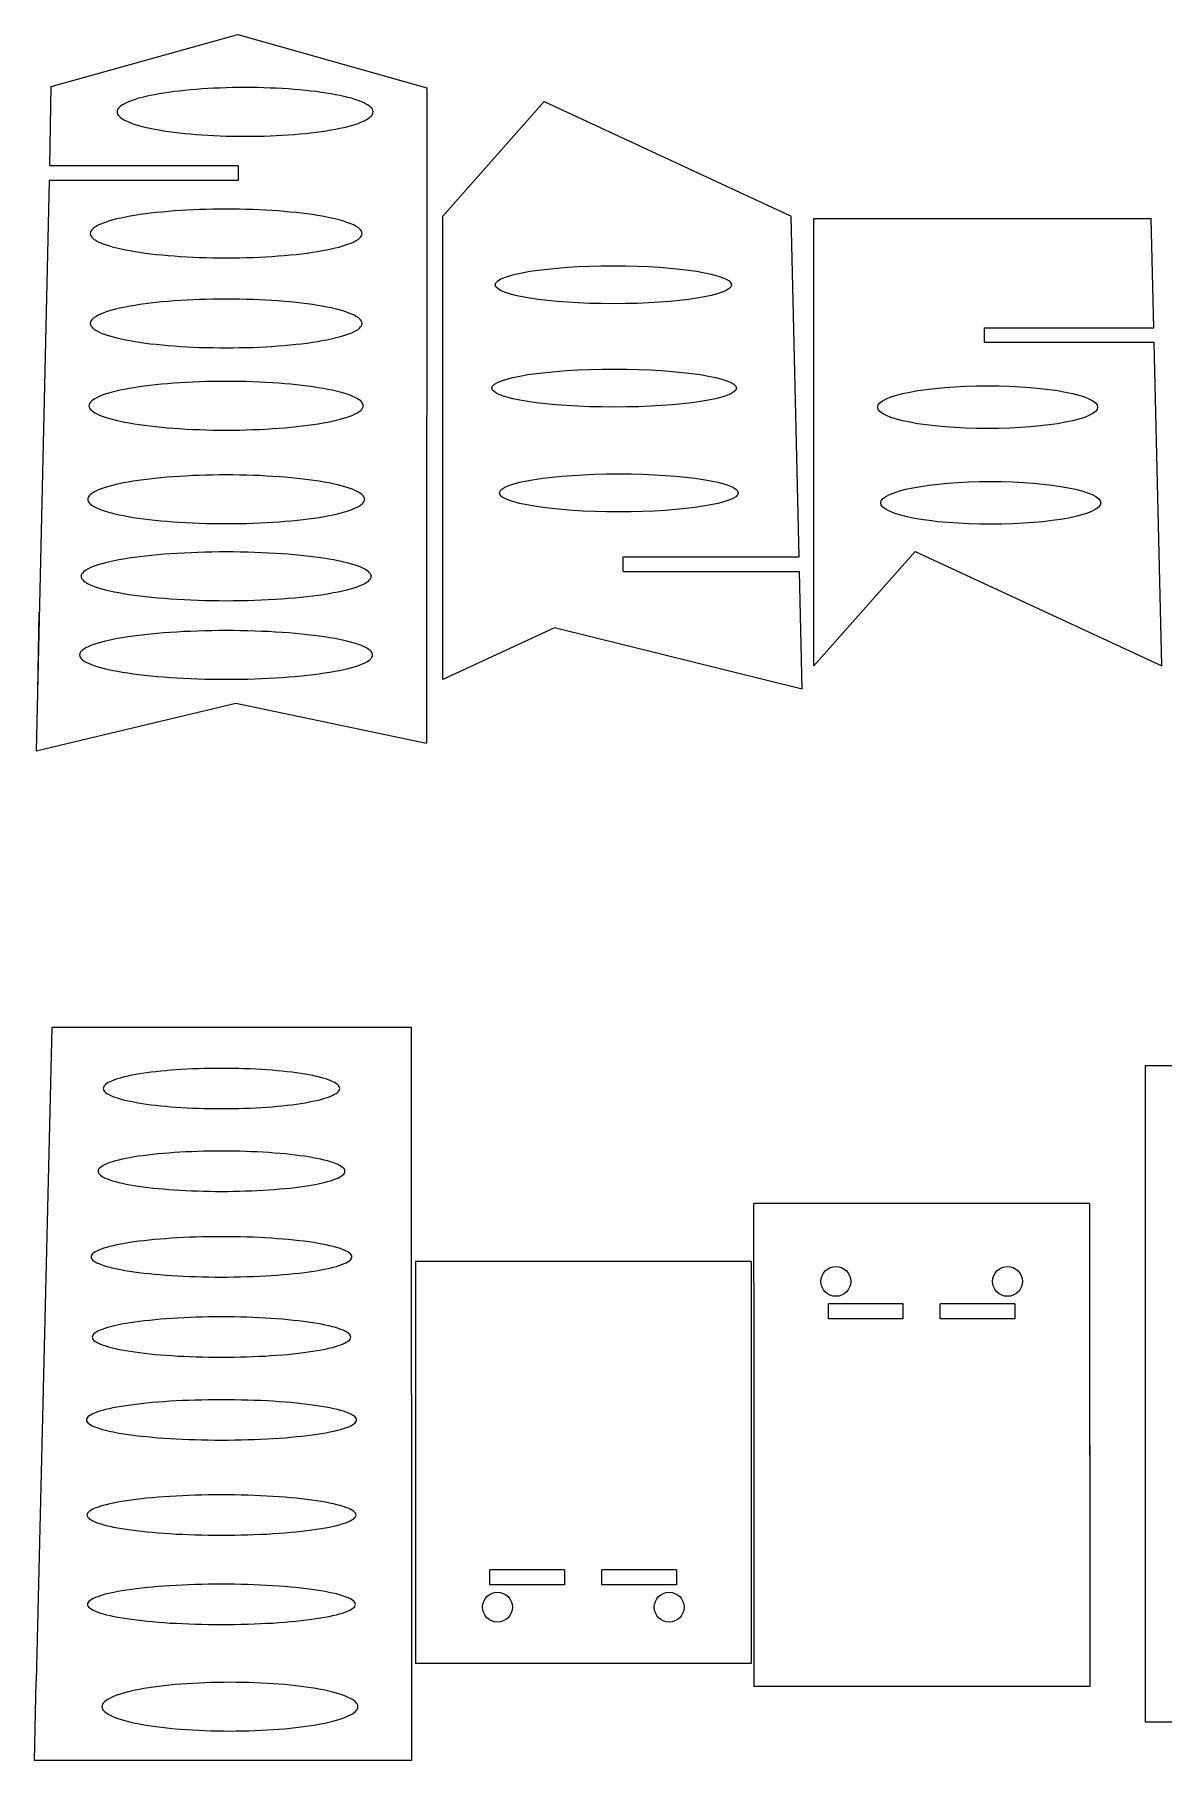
# Model space of a CAD drawing. Header units: inches. Extents: x 8 to 1401, y 8 to 252.
# Drawn here: x 277.9 to 429.1, y 14.4 to 245.8 of the extents above; entities that cross this region are included whole.
import ezdxf

# ---------------------------------------------------------------- set-up
doc = ezdxf.new("R2010")
doc.units = ezdxf.units.IN
doc.header["$MEASUREMENT"] = 0
doc.layers.add('LAYER01', color=7, linetype='Continuous')

msp = doc.modelspace()

# ---------------------------------------------------------------- linework, layer by layer
for p, q in [((280.14, 238.81), (305.13, 245.76)), ((305.13, 245.76), (330.48, 238.63)), ((279.94, 228.18), (280.14, 238.81)), ((330.48, 238.63), (330.42, 150.75)), ((332.61, 221.42), (346.19, 236.77)), ((346.19, 236.77), (379.25, 221.42)), ((305.18, 228.18), (279.94, 228.18)), ((305.18, 228.18), (305.18, 226.18)), ((279.88, 226.18), (278.11, 149.76)), ((305.18, 226.18), (279.88, 226.18)), ((332.61, 159.31), (332.61, 221.42)), ((380.34, 175.77), (379.25, 221.42)), ((382.3, 221.12), (427.5, 221.12)), ((382.3, 161.12), (382.3, 221.12)), ((427.85, 206.46), (427.5, 221.12)), ((405.13, 206.46), (427.85, 206.46)), ((405.13, 206.46), (405.13, 204.46)), ((427.9, 204.46), (405.13, 204.46)), ((428.93, 161.12), (427.9, 204.46)), ((382.3, 161.12), (395.88, 176.47)), ((395.88, 176.47), (428.93, 161.12)), ((356.74, 175.77), (380.34, 175.77)), ((356.76, 173.77), (356.74, 175.77)), ((356.76, 173.77), (380.38, 173.77)), ((380.76, 158.02), (380.38, 173.77)), ((278.49, 168.31), (278.29, 157.68)), ((347.57, 166.21), (332.61, 159.31)), ((380.76, 158.02), (347.57, 166.21)), ((278.11, 149.76), (304.88, 156.13)), ((304.88, 156.13), (330.42, 150.75)), ((280.2, 112.65), (278.11, 25.03)), ((328.4, 112.65), (280.2, 112.65)), ((328.44, 14.4), (328.4, 112.65)), ((426.71, 107.56), (426.71, 19.56)), ((419.25, 89.06), (374.25, 89.06)), ((374.25, 78.45), (374.25, 89.06)), ((419.25, 89.06), (419.26, 24.32)), ((328.92, 81.31), (328.92, 27.4)), ((373.92, 81.31), (328.92, 81.31)), ((373.92, 81.31), (373.92, 27.4)), ((374.25, 78.45), (374.25, 24.32)), ((419.25, 78.45), (419.25, 78.45)), ((394.25, 75.62), (384.25, 75.62)), ((384.25, 73.62), (384.25, 75.62)), ((394.25, 73.62), (394.25, 75.62)), ((409.25, 75.62), (399.25, 75.62)), ((399.25, 73.62), (399.25, 75.62)), ((409.25, 75.62), (409.25, 73.62)), ((394.25, 73.62), (384.25, 73.62)), ((409.25, 73.62), (399.25, 73.62)), ((419.25, 73.45), (419.25, 73.45)), ((374.25, 60.33), (374.25, 55.33)), ((419.26, 60.33), (419.25, 60.33)), ((419.25, 60.33), (419.25, 55.33)), ((419.25, 55.33), (419.26, 55.33)), ((348.92, 39.95), (338.92, 39.95)), ((338.92, 37.95), (338.92, 39.95)), ((348.92, 39.95), (348.92, 37.95)), ((363.92, 39.95), (353.92, 39.95)), ((353.92, 37.95), (353.92, 39.95)), ((363.92, 39.95), (363.92, 37.95)), ((348.92, 37.95), (338.92, 37.95)), ((363.92, 37.95), (353.92, 37.95)), ((373.92, 27.4), (328.92, 27.4)), ((277.91, 14.4), (278.11, 25.03)), ((419.26, 24.32), (374.25, 24.32)), ((459.86, 19.56), (426.71, 19.56)), ((328.44, 14.4), (277.91, 14.4))]:
    msp.add_line(p, q)
at = {"color": 0}
msp.add_line((426.71, 107.56), (456.75, 107.56), dxfattribs=at)
for points in [[(288.96, 235.39, 0), (288.98, 235.23, 0), (289.04, 235.07, 0), (289.14, 234.91, 0), (289.29, 234.76, 0), (289.47, 234.6, 0), (289.7, 234.45, 0), (289.96, 234.29, 0), (290.26, 234.14, 0), (290.61, 234, 0), (290.98, 233.85, 0), (291.4, 233.71, 0), (291.85, 233.58, 0), (292.33, 233.45, 0), (292.85, 233.32, 0), (293.4, 233.2, 0), (293.98, 233.09, 0), (294.59, 232.97, 0), (295.23, 232.87, 0), (295.89, 232.77, 0), (296.58, 232.68, 0), (297.29, 232.59, 0), (298.03, 232.51, 0), (298.78, 232.44, 0), (299.55, 232.38, 0), (300.33, 232.32, 0), (301.13, 232.27, 0), (301.94, 232.23, 0), (302.76, 232.19, 0), (303.59, 232.16, 0), (304.43, 232.14, 0), (305.27, 232.13, 0), (306.11, 232.13, 0), (306.95, 232.13, 0), (307.79, 232.14, 0), (308.63, 232.16, 0), (309.46, 232.19, 0), (310.28, 232.23, 0), (311.09, 232.27, 0), (311.89, 232.32, 0), (312.67, 232.38, 0), (313.44, 232.44, 0), (314.2, 232.51, 0), (314.93, 232.59, 0), (315.64, 232.68, 0), (316.33, 232.77, 0), (316.99, 232.87, 0), (317.63, 232.97, 0), (318.24, 233.09, 0), (318.82, 233.2, 0), (319.37, 233.32, 0), (319.89, 233.45, 0), (320.37, 233.58, 0), (320.82, 233.71, 0), (321.24, 233.85, 0), (321.61, 234, 0), (321.96, 234.14, 0), (322.26, 234.29, 0), (322.52, 234.45, 0), (322.75, 234.6, 0), (322.93, 234.76, 0), (323.08, 234.91, 0), (323.18, 235.07, 0), (323.24, 235.23, 0), (323.26, 235.39, 0), (323.24, 235.55, 0), (323.18, 235.71, 0), (323.08, 235.87, 0), (322.93, 236.03, 0), (322.75, 236.19, 0), (322.52, 236.34, 0), (322.26, 236.49, 0), (321.96, 236.64, 0), (321.61, 236.79, 0), (321.24, 236.93, 0), (320.82, 237.07, 0), (320.37, 237.21, 0), (319.89, 237.34, 0), (319.37, 237.46, 0), (318.82, 237.58, 0), (318.24, 237.7, 0), (317.63, 237.81, 0), (316.99, 237.92, 0), (316.33, 238.01, 0), (315.64, 238.11, 0), (314.93, 238.19, 0), (314.2, 238.27, 0), (313.44, 238.34, 0), (312.67, 238.41, 0), (311.89, 238.47, 0), (311.09, 238.52, 0), (310.28, 238.56, 0), (309.46, 238.59, 0), (308.63, 238.62, 0), (307.79, 238.64, 0), (306.95, 238.65, 0), (306.11, 238.66, 0), (305.27, 238.65, 0), (304.43, 238.64, 0), (303.59, 238.62, 0), (302.76, 238.59, 0), (301.94, 238.56, 0), (301.13, 238.52, 0), (300.33, 238.47, 0), (299.55, 238.41, 0), (298.78, 238.34, 0), (298.03, 238.27, 0), (297.29, 238.19, 0), (296.58, 238.11, 0), (295.89, 238.01, 0), (295.23, 237.92, 0), (294.59, 237.81, 0), (293.98, 237.7, 0), (293.4, 237.58, 0), (292.85, 237.46, 0), (292.33, 237.34, 0), (291.85, 237.21, 0), (291.4, 237.07, 0), (290.98, 236.93, 0), (290.61, 236.79, 0), (290.26, 236.64, 0), (289.96, 236.49, 0), (289.7, 236.34, 0), (289.47, 236.19, 0), (289.29, 236.03, 0), (289.14, 235.87, 0), (289.04, 235.71, 0), (288.98, 235.55, 0), (288.96, 235.39, 0)], [(285.37, 219.09, 0), (285.39, 218.93, 0), (285.46, 218.77, 0), (285.57, 218.62, 0), (285.72, 218.46, 0), (285.91, 218.3, 0), (286.15, 218.15, 0), (286.43, 217.99, 0), (286.76, 217.85, 0), (287.12, 217.7, 0), (287.52, 217.56, 0), (287.96, 217.42, 0), (288.44, 217.28, 0), (288.95, 217.15, 0), (289.5, 217.02, 0), (290.09, 216.9, 0), (290.7, 216.79, 0), (291.35, 216.68, 0), (292.03, 216.57, 0), (292.73, 216.47, 0), (293.46, 216.38, 0), (294.22, 216.29, 0), (294.99, 216.22, 0), (295.79, 216.14, 0), (296.61, 216.08, 0), (297.44, 216.02, 0), (298.29, 215.97, 0), (299.15, 215.93, 0), (300.02, 215.89, 0), (300.9, 215.87, 0), (301.79, 215.85, 0), (302.68, 215.83, 0), (303.58, 215.83, 0), (304.47, 215.83, 0), (305.36, 215.85, 0), (306.25, 215.87, 0), (307.13, 215.89, 0), (308, 215.93, 0), (308.86, 215.97, 0), (309.71, 216.02, 0), (310.54, 216.08, 0), (311.36, 216.14, 0), (312.16, 216.22, 0), (312.94, 216.29, 0), (313.69, 216.38, 0), (314.42, 216.47, 0), (315.13, 216.57, 0), (315.8, 216.68, 0), (316.45, 216.79, 0), (317.07, 216.9, 0), (317.65, 217.02, 0), (318.2, 217.15, 0), (318.71, 217.28, 0), (319.19, 217.42, 0), (319.63, 217.56, 0), (320.03, 217.7, 0), (320.4, 217.85, 0), (320.72, 217.99, 0), (321, 218.15, 0), (321.24, 218.3, 0), (321.43, 218.46, 0), (321.58, 218.62, 0), (321.69, 218.77, 0), (321.76, 218.93, 0), (321.78, 219.09, 0), (321.76, 219.25, 0), (321.69, 219.41, 0), (321.58, 219.57, 0), (321.43, 219.73, 0), (321.24, 219.89, 0), (321, 220.04, 0), (320.72, 220.19, 0), (320.4, 220.34, 0), (320.03, 220.49, 0), (319.63, 220.63, 0), (319.19, 220.77, 0), (318.71, 220.91, 0), (318.2, 221.04, 0), (317.65, 221.16, 0), (317.07, 221.29, 0), (316.45, 221.4, 0), (315.8, 221.51, 0), (315.13, 221.62, 0), (314.42, 221.72, 0), (313.69, 221.81, 0), (312.94, 221.89, 0), (312.16, 221.97, 0), (311.36, 222.04, 0), (310.54, 222.11, 0), (309.71, 222.17, 0), (308.86, 222.22, 0), (308, 222.26, 0), (307.13, 222.3, 0), (306.25, 222.32, 0), (305.36, 222.34, 0), (304.47, 222.35, 0), (303.58, 222.36, 0), (302.68, 222.35, 0), (301.79, 222.34, 0), (300.9, 222.32, 0), (300.02, 222.3, 0), (299.15, 222.26, 0), (298.29, 222.22, 0), (297.44, 222.17, 0), (296.61, 222.11, 0), (295.79, 222.04, 0), (294.99, 221.97, 0), (294.22, 221.89, 0), (293.46, 221.81, 0), (292.73, 221.72, 0), (292.03, 221.62, 0), (291.35, 221.51, 0), (290.7, 221.4, 0), (290.09, 221.29, 0), (289.5, 221.16, 0), (288.95, 221.04, 0), (288.44, 220.91, 0), (287.96, 220.77, 0), (287.52, 220.63, 0), (287.12, 220.49, 0), (286.76, 220.34, 0), (286.43, 220.19, 0), (286.15, 220.04, 0), (285.91, 219.89, 0), (285.72, 219.73, 0), (285.57, 219.57, 0), (285.46, 219.41, 0), (285.39, 219.25, 0), (285.37, 219.09, 0)], [(285.37, 207.04, 0), (285.39, 206.88, 0), (285.46, 206.72, 0), (285.57, 206.56, 0), (285.72, 206.4, 0), (285.91, 206.24, 0), (286.15, 206.09, 0), (286.43, 205.94, 0), (286.76, 205.79, 0), (287.12, 205.64, 0), (287.52, 205.5, 0), (287.96, 205.36, 0), (288.44, 205.22, 0), (288.95, 205.09, 0), (289.5, 204.97, 0), (290.09, 204.84, 0), (290.7, 204.73, 0), (291.35, 204.62, 0), (292.03, 204.51, 0), (292.73, 204.41, 0), (293.46, 204.32, 0), (294.22, 204.24, 0), (294.99, 204.16, 0), (295.79, 204.09, 0), (296.61, 204.02, 0), (297.44, 203.96, 0), (298.29, 203.91, 0), (299.15, 203.87, 0), (300.02, 203.83, 0), (300.9, 203.81, 0), (301.79, 203.79, 0), (302.68, 203.78, 0), (303.58, 203.77, 0), (304.47, 203.78, 0), (305.36, 203.79, 0), (306.25, 203.81, 0), (307.13, 203.83, 0), (308, 203.87, 0), (308.86, 203.91, 0), (309.71, 203.96, 0), (310.54, 204.02, 0), (311.36, 204.09, 0), (312.16, 204.16, 0), (312.94, 204.24, 0), (313.69, 204.32, 0), (314.42, 204.41, 0), (315.13, 204.51, 0), (315.8, 204.62, 0), (316.45, 204.73, 0), (317.07, 204.84, 0), (317.65, 204.97, 0), (318.2, 205.09, 0), (318.71, 205.22, 0), (319.19, 205.36, 0), (319.63, 205.5, 0), (320.03, 205.64, 0), (320.4, 205.79, 0), (320.72, 205.94, 0), (321, 206.09, 0), (321.24, 206.24, 0), (321.43, 206.4, 0), (321.58, 206.56, 0), (321.69, 206.72, 0), (321.76, 206.88, 0), (321.78, 207.04, 0), (321.76, 207.2, 0), (321.69, 207.36, 0), (321.58, 207.51, 0), (321.43, 207.67, 0), (321.24, 207.83, 0), (321, 207.98, 0), (320.72, 208.14, 0), (320.4, 208.28, 0), (320.03, 208.43, 0), (319.63, 208.57, 0), (319.19, 208.71, 0), (318.71, 208.85, 0), (318.2, 208.98, 0), (317.65, 209.11, 0), (317.07, 209.23, 0), (316.45, 209.34, 0), (315.8, 209.45, 0), (315.13, 209.56, 0), (314.42, 209.66, 0), (313.69, 209.75, 0), (312.94, 209.84, 0), (312.16, 209.91, 0), (311.36, 209.99, 0), (310.54, 210.05, 0), (309.71, 210.11, 0), (308.86, 210.16, 0), (308, 210.2, 0), (307.13, 210.24, 0), (306.25, 210.26, 0), (305.36, 210.28, 0), (304.47, 210.3, 0), (303.58, 210.3, 0), (302.68, 210.3, 0), (301.79, 210.28, 0), (300.9, 210.26, 0), (300.02, 210.24, 0), (299.15, 210.2, 0), (298.29, 210.16, 0), (297.44, 210.11, 0), (296.61, 210.05, 0), (295.79, 209.99, 0), (294.99, 209.91, 0), (294.22, 209.84, 0), (293.46, 209.75, 0), (292.73, 209.66, 0), (292.03, 209.56, 0), (291.35, 209.45, 0), (290.7, 209.34, 0), (290.09, 209.23, 0), (289.5, 209.11, 0), (288.95, 208.98, 0), (288.44, 208.85, 0), (287.96, 208.71, 0), (287.52, 208.57, 0), (287.12, 208.43, 0), (286.76, 208.28, 0), (286.43, 208.14, 0), (286.15, 207.98, 0), (285.91, 207.83, 0), (285.72, 207.67, 0), (285.57, 207.51, 0), (285.46, 207.36, 0), (285.39, 207.2, 0), (285.37, 207.04, 0)], [(285.2, 196, 0), (285.22, 195.84, 0), (285.29, 195.68, 0), (285.4, 195.52, 0), (285.56, 195.36, 0), (285.75, 195.21, 0), (285.99, 195.05, 0), (286.28, 194.9, 0), (286.6, 194.75, 0), (286.97, 194.6, 0), (287.37, 194.46, 0), (287.82, 194.32, 0), (288.3, 194.19, 0), (288.82, 194.06, 0), (289.37, 193.93, 0), (289.96, 193.81, 0), (290.58, 193.69, 0), (291.24, 193.58, 0), (291.92, 193.48, 0), (292.63, 193.38, 0), (293.37, 193.29, 0), (294.13, 193.2, 0), (294.91, 193.12, 0), (295.72, 193.05, 0), (296.54, 192.98, 0), (297.39, 192.93, 0), (298.24, 192.88, 0), (299.11, 192.83, 0), (299.99, 192.8, 0), (300.88, 192.77, 0), (301.77, 192.75, 0), (302.67, 192.74, 0), (303.58, 192.74, 0), (304.48, 192.74, 0), (305.38, 192.75, 0), (306.27, 192.77, 0), (307.16, 192.8, 0), (308.04, 192.83, 0), (308.91, 192.88, 0), (309.77, 192.93, 0), (310.61, 192.98, 0), (311.43, 193.05, 0), (312.24, 193.12, 0), (313.02, 193.2, 0), (313.78, 193.29, 0), (314.52, 193.38, 0), (315.23, 193.48, 0), (315.91, 193.58, 0), (316.57, 193.69, 0), (317.19, 193.81, 0), (317.78, 193.93, 0), (318.33, 194.06, 0), (318.85, 194.19, 0), (319.33, 194.32, 0), (319.78, 194.46, 0), (320.18, 194.6, 0), (320.55, 194.75, 0), (320.87, 194.9, 0), (321.16, 195.05, 0), (321.4, 195.21, 0), (321.6, 195.36, 0), (321.75, 195.52, 0), (321.86, 195.68, 0), (321.93, 195.84, 0), (321.95, 196, 0), (321.93, 196.16, 0), (321.86, 196.32, 0), (321.75, 196.48, 0), (321.6, 196.64, 0), (321.4, 196.79, 0), (321.16, 196.95, 0), (320.87, 197.1, 0), (320.55, 197.25, 0), (320.18, 197.4, 0), (319.78, 197.54, 0), (319.33, 197.68, 0), (318.85, 197.81, 0), (318.33, 197.94, 0), (317.78, 198.07, 0), (317.19, 198.19, 0), (316.57, 198.31, 0), (315.91, 198.42, 0), (315.23, 198.52, 0), (314.52, 198.62, 0), (313.78, 198.71, 0), (313.02, 198.8, 0), (312.24, 198.88, 0), (311.43, 198.95, 0), (310.61, 199.02, 0), (309.77, 199.07, 0), (308.91, 199.12, 0), (308.04, 199.17, 0), (307.16, 199.2, 0), (306.27, 199.23, 0), (305.38, 199.25, 0), (304.48, 199.26, 0), (303.58, 199.26, 0), (302.67, 199.26, 0), (301.77, 199.25, 0), (300.88, 199.23, 0), (299.99, 199.2, 0), (299.11, 199.17, 0), (298.24, 199.12, 0), (297.39, 199.07, 0), (296.54, 199.02, 0), (295.72, 198.95, 0), (294.91, 198.88, 0), (294.13, 198.8, 0), (293.37, 198.71, 0), (292.63, 198.62, 0), (291.92, 198.52, 0), (291.24, 198.42, 0), (290.58, 198.31, 0), (289.96, 198.19, 0), (289.37, 198.07, 0), (288.82, 197.94, 0), (288.3, 197.81, 0), (287.82, 197.68, 0), (287.37, 197.54, 0), (286.97, 197.4, 0), (286.6, 197.25, 0), (286.28, 197.1, 0), (285.99, 196.95, 0), (285.75, 196.79, 0), (285.56, 196.64, 0), (285.4, 196.48, 0), (285.29, 196.32, 0), (285.22, 196.16, 0), (285.2, 196, 0)], [(285.04, 183.46, 0), (285.06, 183.3, 0), (285.12, 183.14, 0), (285.24, 182.98, 0), (285.39, 182.82, 0), (285.59, 182.67, 0), (285.83, 182.51, 0), (286.12, 182.36, 0), (286.45, 182.21, 0), (286.82, 182.07, 0), (287.22, 181.92, 0), (287.67, 181.78, 0), (288.16, 181.65, 0), (288.68, 181.52, 0), (289.24, 181.39, 0), (289.84, 181.27, 0), (290.47, 181.15, 0), (291.12, 181.04, 0), (291.81, 180.94, 0), (292.53, 180.84, 0), (293.28, 180.75, 0), (294.04, 180.66, 0), (294.84, 180.58, 0), (295.65, 180.51, 0), (296.48, 180.45, 0), (297.33, 180.39, 0), (298.19, 180.34, 0), (299.07, 180.3, 0), (299.96, 180.26, 0), (300.86, 180.23, 0), (301.76, 180.21, 0), (302.67, 180.2, 0), (303.58, 180.2, 0), (304.49, 180.2, 0), (305.39, 180.21, 0), (306.3, 180.23, 0), (307.19, 180.26, 0), (308.08, 180.3, 0), (308.96, 180.34, 0), (309.82, 180.39, 0), (310.67, 180.45, 0), (311.5, 180.51, 0), (312.32, 180.58, 0), (313.11, 180.66, 0), (313.88, 180.75, 0), (314.62, 180.84, 0), (315.34, 180.94, 0), (316.03, 181.04, 0), (316.69, 181.15, 0), (317.31, 181.27, 0), (317.91, 181.39, 0), (318.47, 181.52, 0), (318.99, 181.65, 0), (319.48, 181.78, 0), (319.93, 181.92, 0), (320.34, 182.07, 0), (320.7, 182.21, 0), (321.03, 182.36, 0), (321.32, 182.51, 0), (321.56, 182.67, 0), (321.76, 182.82, 0), (321.91, 182.98, 0), (322.03, 183.14, 0), (322.09, 183.3, 0), (322.12, 183.46, 0), (322.09, 183.62, 0), (322.03, 183.78, 0), (321.91, 183.94, 0), (321.76, 184.1, 0), (321.56, 184.25, 0), (321.32, 184.41, 0), (321.03, 184.56, 0), (320.7, 184.71, 0), (320.34, 184.86, 0), (319.93, 185, 0), (319.48, 185.14, 0), (318.99, 185.27, 0), (318.47, 185.41, 0), (317.91, 185.53, 0), (317.31, 185.65, 0), (316.69, 185.77, 0), (316.03, 185.88, 0), (315.34, 185.98, 0), (314.62, 186.08, 0), (313.88, 186.18, 0), (313.11, 186.26, 0), (312.32, 186.34, 0), (311.5, 186.41, 0), (310.67, 186.48, 0), (309.82, 186.53, 0), (308.96, 186.58, 0), (308.08, 186.63, 0), (307.19, 186.66, 0), (306.3, 186.69, 0), (305.39, 186.71, 0), (304.49, 186.72, 0), (303.58, 186.73, 0), (302.67, 186.72, 0), (301.76, 186.71, 0), (300.86, 186.69, 0), (299.96, 186.66, 0), (299.07, 186.63, 0), (298.19, 186.58, 0), (297.33, 186.53, 0), (296.48, 186.48, 0), (295.65, 186.41, 0), (294.84, 186.34, 0), (294.04, 186.26, 0), (293.28, 186.18, 0), (292.53, 186.08, 0), (291.81, 185.98, 0), (291.12, 185.88, 0), (290.47, 185.77, 0), (289.84, 185.65, 0), (289.24, 185.53, 0), (288.68, 185.41, 0), (288.16, 185.27, 0), (287.67, 185.14, 0), (287.22, 185, 0), (286.82, 184.86, 0), (286.45, 184.71, 0), (286.12, 184.56, 0), (285.83, 184.41, 0), (285.59, 184.25, 0), (285.39, 184.1, 0), (285.24, 183.94, 0), (285.12, 183.78, 0), (285.06, 183.62, 0), (285.04, 183.46, 0)], [(284.14, 173.14, 0), (284.17, 172.98, 0), (284.24, 172.82, 0), (284.36, 172.66, 0), (284.52, 172.5, 0), (284.73, 172.34, 0), (284.98, 172.19, 0), (285.28, 172.04, 0), (285.62, 171.89, 0), (286.01, 171.74, 0), (286.44, 171.6, 0), (286.91, 171.46, 0), (287.42, 171.32, 0), (287.97, 171.19, 0), (288.56, 171.07, 0), (289.18, 170.95, 0), (289.84, 170.83, 0), (290.53, 170.72, 0), (291.25, 170.61, 0), (292, 170.52, 0), (292.78, 170.42, 0), (293.59, 170.34, 0), (294.42, 170.26, 0), (295.27, 170.19, 0), (296.14, 170.12, 0), (297.03, 170.06, 0), (297.94, 170.01, 0), (298.85, 169.97, 0), (299.78, 169.94, 0), (300.72, 169.91, 0), (301.67, 169.89, 0), (302.62, 169.88, 0), (303.58, 169.87, 0), (304.53, 169.88, 0), (305.48, 169.89, 0), (306.43, 169.91, 0), (307.37, 169.94, 0), (308.3, 169.97, 0), (309.22, 170.01, 0), (310.12, 170.06, 0), (311.01, 170.12, 0), (311.88, 170.19, 0), (312.73, 170.26, 0), (313.56, 170.34, 0), (314.37, 170.42, 0), (315.15, 170.52, 0), (315.9, 170.61, 0), (316.62, 170.72, 0), (317.31, 170.83, 0), (317.97, 170.95, 0), (318.6, 171.07, 0), (319.18, 171.19, 0), (319.73, 171.32, 0), (320.24, 171.46, 0), (320.71, 171.6, 0), (321.14, 171.74, 0), (321.53, 171.89, 0), (321.87, 172.04, 0), (322.17, 172.19, 0), (322.42, 172.34, 0), (322.63, 172.5, 0), (322.8, 172.66, 0), (322.91, 172.82, 0), (322.98, 172.98, 0), (323.01, 173.14, 0), (322.98, 173.3, 0), (322.91, 173.46, 0), (322.8, 173.62, 0), (322.63, 173.77, 0), (322.42, 173.93, 0), (322.17, 174.08, 0), (321.87, 174.24, 0), (321.53, 174.39, 0), (321.14, 174.53, 0), (320.71, 174.68, 0), (320.24, 174.81, 0), (319.73, 174.95, 0), (319.18, 175.08, 0), (318.6, 175.21, 0), (317.97, 175.33, 0), (317.31, 175.44, 0), (316.62, 175.56, 0), (315.9, 175.66, 0), (315.15, 175.76, 0), (314.37, 175.85, 0), (313.56, 175.94, 0), (312.73, 176.02, 0), (311.88, 176.09, 0), (311.01, 176.15, 0), (310.12, 176.21, 0), (309.22, 176.26, 0), (308.3, 176.3, 0), (307.37, 176.34, 0), (306.43, 176.37, 0), (305.48, 176.39, 0), (304.53, 176.4, 0), (303.58, 176.4, 0), (302.62, 176.4, 0), (301.67, 176.39, 0), (300.72, 176.37, 0), (299.78, 176.34, 0), (298.85, 176.3, 0), (297.94, 176.26, 0), (297.03, 176.21, 0), (296.14, 176.15, 0), (295.27, 176.09, 0), (294.42, 176.02, 0), (293.59, 175.94, 0), (292.78, 175.85, 0), (292, 175.76, 0), (291.25, 175.66, 0), (290.53, 175.56, 0), (289.84, 175.44, 0), (289.18, 175.33, 0), (288.56, 175.21, 0), (287.97, 175.08, 0), (287.42, 174.95, 0), (286.91, 174.81, 0), (286.44, 174.68, 0), (286.01, 174.53, 0), (285.62, 174.39, 0), (285.28, 174.24, 0), (284.98, 174.08, 0), (284.73, 173.93, 0), (284.52, 173.77, 0), (284.36, 173.62, 0), (284.24, 173.46, 0), (284.17, 173.3, 0), (284.14, 173.14, 0)], [(283.95, 162.6, 0), (283.97, 162.44, 0), (284.04, 162.28, 0), (284.16, 162.12, 0), (284.32, 161.96, 0), (284.53, 161.8, 0), (284.79, 161.65, 0), (285.09, 161.5, 0), (285.44, 161.35, 0), (285.83, 161.2, 0), (286.26, 161.06, 0), (286.74, 160.92, 0), (287.25, 160.78, 0), (287.81, 160.65, 0), (288.4, 160.53, 0), (289.03, 160.41, 0), (289.7, 160.29, 0), (290.39, 160.18, 0), (291.12, 160.07, 0), (291.88, 159.98, 0), (292.67, 159.88, 0), (293.48, 159.8, 0), (294.32, 159.72, 0), (295.18, 159.65, 0), (296.06, 159.58, 0), (296.96, 159.52, 0), (297.88, 159.47, 0), (298.81, 159.43, 0), (299.75, 159.4, 0), (300.7, 159.37, 0), (301.65, 159.35, 0), (302.61, 159.34, 0), (303.58, 159.33, 0), (304.54, 159.34, 0), (305.5, 159.35, 0), (306.46, 159.37, 0), (307.4, 159.4, 0), (308.34, 159.43, 0), (309.27, 159.47, 0), (310.19, 159.52, 0), (311.09, 159.58, 0), (311.97, 159.65, 0), (312.83, 159.72, 0), (313.67, 159.8, 0), (314.48, 159.88, 0), (315.27, 159.98, 0), (316.03, 160.07, 0), (316.76, 160.18, 0), (317.46, 160.29, 0), (318.12, 160.41, 0), (318.75, 160.53, 0), (319.34, 160.65, 0), (319.9, 160.78, 0), (320.41, 160.92, 0), (320.89, 161.06, 0), (321.32, 161.2, 0), (321.71, 161.35, 0), (322.06, 161.5, 0), (322.36, 161.65, 0), (322.62, 161.8, 0), (322.83, 161.96, 0), (322.99, 162.12, 0), (323.11, 162.28, 0), (323.18, 162.44, 0), (323.2, 162.6, 0), (323.18, 162.76, 0), (323.11, 162.92, 0), (322.99, 163.08, 0), (322.83, 163.23, 0), (322.62, 163.39, 0), (322.36, 163.54, 0), (322.06, 163.7, 0), (321.71, 163.85, 0), (321.32, 163.99, 0), (320.89, 164.14, 0), (320.41, 164.27, 0), (319.9, 164.41, 0), (319.34, 164.54, 0), (318.75, 164.67, 0), (318.12, 164.79, 0), (317.46, 164.9, 0), (316.76, 165.02, 0), (316.03, 165.12, 0), (315.27, 165.22, 0), (314.48, 165.31, 0), (313.67, 165.4, 0), (312.83, 165.48, 0), (311.97, 165.55, 0), (311.09, 165.61, 0), (310.19, 165.67, 0), (309.27, 165.72, 0), (308.34, 165.76, 0), (307.4, 165.8, 0), (306.46, 165.83, 0), (305.5, 165.84, 0), (304.54, 165.86, 0), (303.58, 165.86, 0), (302.61, 165.86, 0), (301.65, 165.84, 0), (300.7, 165.83, 0), (299.75, 165.8, 0), (298.81, 165.76, 0), (297.88, 165.72, 0), (296.96, 165.67, 0), (296.06, 165.61, 0), (295.18, 165.55, 0), (294.32, 165.48, 0), (293.48, 165.4, 0), (292.67, 165.31, 0), (291.88, 165.22, 0), (291.12, 165.12, 0), (290.39, 165.02, 0), (289.7, 164.9, 0), (289.03, 164.79, 0), (288.4, 164.67, 0), (287.81, 164.54, 0), (287.25, 164.41, 0), (286.74, 164.27, 0), (286.26, 164.14, 0), (285.83, 163.99, 0), (285.44, 163.85, 0), (285.09, 163.7, 0), (284.79, 163.54, 0), (284.53, 163.39, 0), (284.32, 163.23, 0), (284.16, 163.08, 0), (284.04, 162.92, 0), (283.97, 162.76, 0), (283.95, 162.6, 0)], [(318.79, 104.48, 0), (318.77, 104.62, 0), (318.72, 104.75, 0), (318.62, 104.88, 0), (318.49, 105.01, 0), (318.32, 105.14, 0), (318.11, 105.27, 0), (317.87, 105.39, 0), (317.59, 105.52, 0), (317.27, 105.64, 0), (316.92, 105.76, 0), (316.54, 105.87, 0), (316.12, 105.98, 0), (315.67, 106.09, 0), (315.2, 106.2, 0), (314.69, 106.3, 0), (314.15, 106.39, 0), (313.59, 106.48, 0), (313, 106.57, 0), (312.39, 106.65, 0), (311.75, 106.73, 0), (311.09, 106.8, 0), (310.42, 106.86, 0), (309.72, 106.92, 0), (309.01, 106.98, 0), (308.29, 107.02, 0), (307.55, 107.07, 0), (306.8, 107.1, 0), (306.04, 107.13, 0), (305.28, 107.15, 0), (304.5, 107.17, 0), (303.73, 107.18, 0), (302.95, 107.18, 0), (302.17, 107.18, 0), (301.4, 107.17, 0), (300.63, 107.15, 0), (299.86, 107.13, 0), (299.1, 107.1, 0), (298.35, 107.07, 0), (297.61, 107.02, 0), (296.89, 106.98, 0), (296.18, 106.92, 0), (295.48, 106.86, 0), (294.81, 106.8, 0), (294.15, 106.73, 0), (293.52, 106.65, 0), (292.9, 106.57, 0), (292.31, 106.48, 0), (291.75, 106.39, 0), (291.21, 106.3, 0), (290.71, 106.2, 0), (290.23, 106.09, 0), (289.78, 105.98, 0), (289.36, 105.87, 0), (288.98, 105.76, 0), (288.63, 105.64, 0), (288.32, 105.52, 0), (288.04, 105.39, 0), (287.79, 105.27, 0), (287.59, 105.14, 0), (287.42, 105.01, 0), (287.28, 104.88, 0), (287.19, 104.75, 0), (287.13, 104.62, 0), (287.11, 104.48, 0), (287.13, 104.35, 0), (287.19, 104.22, 0), (287.28, 104.09, 0), (287.42, 103.96, 0), (287.59, 103.83, 0), (287.79, 103.7, 0), (288.04, 103.57, 0), (288.32, 103.45, 0), (288.63, 103.33, 0), (288.98, 103.21, 0), (289.36, 103.09, 0), (289.78, 102.98, 0), (290.23, 102.87, 0), (290.71, 102.77, 0), (291.21, 102.67, 0), (291.75, 102.57, 0), (292.31, 102.48, 0), (292.9, 102.4, 0), (293.52, 102.31, 0), (294.15, 102.24, 0), (294.81, 102.17, 0), (295.48, 102.1, 0), (296.18, 102.04, 0), (296.89, 101.99, 0), (297.61, 101.94, 0), (298.35, 101.9, 0), (299.1, 101.86, 0), (299.86, 101.84, 0), (300.63, 101.81, 0), (301.4, 101.8, 0), (302.17, 101.79, 0), (302.95, 101.78, 0), (303.73, 101.79, 0), (304.5, 101.8, 0), (305.28, 101.81, 0), (306.04, 101.84, 0), (306.8, 101.86, 0), (307.55, 101.9, 0), (308.29, 101.94, 0), (309.01, 101.99, 0), (309.72, 102.04, 0), (310.42, 102.1, 0), (311.09, 102.17, 0), (311.75, 102.24, 0), (312.39, 102.31, 0), (313, 102.4, 0), (313.59, 102.48, 0), (314.15, 102.57, 0), (314.69, 102.67, 0), (315.2, 102.77, 0), (315.67, 102.87, 0), (316.12, 102.98, 0), (316.54, 103.09, 0), (316.92, 103.21, 0), (317.27, 103.33, 0), (317.59, 103.45, 0), (317.87, 103.57, 0), (318.11, 103.7, 0), (318.32, 103.83, 0), (318.49, 103.96, 0), (318.62, 104.09, 0), (318.72, 104.22, 0), (318.77, 104.35, 0), (318.79, 104.48, 0)], [(319.49, 93.39, 0), (319.48, 93.52, 0), (319.42, 93.65, 0), (319.32, 93.78, 0), (319.18, 93.91, 0), (319, 94.04, 0), (318.78, 94.17, 0), (318.53, 94.3, 0), (318.24, 94.42, 0), (317.91, 94.54, 0), (317.54, 94.66, 0), (317.14, 94.78, 0), (316.71, 94.89, 0), (316.24, 95, 0), (315.74, 95.1, 0), (315.21, 95.2, 0), (314.65, 95.3, 0), (314.06, 95.39, 0), (313.45, 95.47, 0), (312.81, 95.56, 0), (312.14, 95.63, 0), (311.46, 95.7, 0), (310.75, 95.77, 0), (310.02, 95.83, 0), (309.28, 95.88, 0), (308.52, 95.93, 0), (307.75, 95.97, 0), (306.97, 96.01, 0), (306.18, 96.03, 0), (305.38, 96.06, 0), (304.57, 96.07, 0), (303.76, 96.08, 0), (302.95, 96.09, 0), (302.14, 96.08, 0), (301.33, 96.07, 0), (300.52, 96.06, 0), (299.72, 96.03, 0), (298.93, 96.01, 0), (298.15, 95.97, 0), (297.38, 95.93, 0), (296.62, 95.88, 0), (295.88, 95.83, 0), (295.15, 95.77, 0), (294.45, 95.7, 0), (293.76, 95.63, 0), (293.1, 95.56, 0), (292.46, 95.47, 0), (291.84, 95.39, 0), (291.25, 95.3, 0), (290.69, 95.2, 0), (290.16, 95.1, 0), (289.66, 95, 0), (289.2, 94.89, 0), (288.76, 94.78, 0), (288.36, 94.66, 0), (288, 94.54, 0), (287.67, 94.42, 0), (287.37, 94.3, 0), (287.12, 94.17, 0), (286.9, 94.04, 0), (286.73, 93.91, 0), (286.59, 93.78, 0), (286.49, 93.65, 0), (286.43, 93.52, 0), (286.41, 93.39, 0), (286.43, 93.25, 0), (286.49, 93.12, 0), (286.59, 92.99, 0), (286.73, 92.86, 0), (286.9, 92.73, 0), (287.12, 92.6, 0), (287.37, 92.48, 0), (287.67, 92.35, 0), (288, 92.23, 0), (288.36, 92.11, 0), (288.76, 92, 0), (289.2, 91.89, 0), (289.66, 91.78, 0), (290.16, 91.67, 0), (290.69, 91.57, 0), (291.25, 91.48, 0), (291.84, 91.39, 0), (292.46, 91.3, 0), (293.1, 91.22, 0), (293.76, 91.14, 0), (294.45, 91.07, 0), (295.15, 91.01, 0), (295.88, 90.95, 0), (296.62, 90.89, 0), (297.38, 90.85, 0), (298.15, 90.8, 0), (298.93, 90.77, 0), (299.72, 90.74, 0), (300.52, 90.72, 0), (301.33, 90.7, 0), (302.14, 90.69, 0), (302.95, 90.69, 0), (303.76, 90.69, 0), (304.57, 90.7, 0), (305.38, 90.72, 0), (306.18, 90.74, 0), (306.97, 90.77, 0), (307.75, 90.8, 0), (308.52, 90.85, 0), (309.28, 90.89, 0), (310.02, 90.95, 0), (310.75, 91.01, 0), (311.46, 91.07, 0), (312.14, 91.14, 0), (312.81, 91.22, 0), (313.45, 91.3, 0), (314.06, 91.39, 0), (314.65, 91.48, 0), (315.21, 91.57, 0), (315.74, 91.67, 0), (316.24, 91.78, 0), (316.71, 91.89, 0), (317.14, 92, 0), (317.54, 92.11, 0), (317.91, 92.23, 0), (318.24, 92.35, 0), (318.53, 92.48, 0), (318.78, 92.6, 0), (319, 92.73, 0), (319.18, 92.86, 0), (319.32, 92.99, 0), (319.42, 93.12, 0), (319.48, 93.25, 0), (319.49, 93.39, 0)], [(320.41, 81.91, 0), (320.39, 82.04, 0), (320.33, 82.17, 0), (320.22, 82.31, 0), (320.07, 82.44, 0), (319.89, 82.57, 0), (319.66, 82.69, 0), (319.39, 82.82, 0), (319.08, 82.94, 0), (318.73, 83.06, 0), (318.35, 83.18, 0), (317.93, 83.3, 0), (317.47, 83.41, 0), (316.97, 83.52, 0), (316.45, 83.62, 0), (315.89, 83.72, 0), (315.3, 83.82, 0), (314.68, 83.91, 0), (314.03, 84, 0), (313.35, 84.08, 0), (312.65, 84.15, 0), (311.93, 84.23, 0), (311.18, 84.29, 0), (310.42, 84.35, 0), (309.63, 84.4, 0), (308.83, 84.45, 0), (308.02, 84.49, 0), (307.19, 84.53, 0), (306.36, 84.56, 0), (305.51, 84.58, 0), (304.66, 84.6, 0), (303.81, 84.61, 0), (302.95, 84.61, 0), (302.09, 84.61, 0), (301.24, 84.6, 0), (300.39, 84.58, 0), (299.55, 84.56, 0), (298.71, 84.53, 0), (297.88, 84.49, 0), (297.07, 84.45, 0), (296.27, 84.4, 0), (295.49, 84.35, 0), (294.72, 84.29, 0), (293.98, 84.23, 0), (293.25, 84.15, 0), (292.55, 84.08, 0), (291.88, 84, 0), (291.23, 83.91, 0), (290.61, 83.82, 0), (290.02, 83.72, 0), (289.46, 83.62, 0), (288.93, 83.52, 0), (288.44, 83.41, 0), (287.98, 83.3, 0), (287.55, 83.18, 0), (287.17, 83.06, 0), (286.82, 82.94, 0), (286.51, 82.82, 0), (286.24, 82.69, 0), (286.02, 82.57, 0), (285.83, 82.44, 0), (285.68, 82.31, 0), (285.58, 82.17, 0), (285.51, 82.04, 0), (285.49, 81.91, 0), (285.51, 81.78, 0), (285.58, 81.65, 0), (285.68, 81.51, 0), (285.83, 81.38, 0), (286.02, 81.25, 0), (286.24, 81.13, 0), (286.51, 81, 0), (286.82, 80.88, 0), (287.17, 80.76, 0), (287.55, 80.64, 0), (287.98, 80.52, 0), (288.44, 80.41, 0), (288.93, 80.3, 0), (289.46, 80.2, 0), (290.02, 80.1, 0), (290.61, 80, 0), (291.23, 79.91, 0), (291.88, 79.82, 0), (292.55, 79.74, 0), (293.25, 79.67, 0), (293.98, 79.59, 0), (294.72, 79.53, 0), (295.49, 79.47, 0), (296.27, 79.42, 0), (297.07, 79.37, 0), (297.88, 79.33, 0), (298.71, 79.29, 0), (299.55, 79.26, 0), (300.39, 79.24, 0), (301.24, 79.22, 0), (302.09, 79.21, 0), (302.95, 79.21, 0), (303.81, 79.21, 0), (304.66, 79.22, 0), (305.51, 79.24, 0), (306.36, 79.26, 0), (307.19, 79.29, 0), (308.02, 79.33, 0), (308.83, 79.37, 0), (309.63, 79.42, 0), (310.42, 79.47, 0), (311.18, 79.53, 0), (311.93, 79.59, 0), (312.65, 79.67, 0), (313.35, 79.74, 0), (314.03, 79.82, 0), (314.68, 79.91, 0), (315.3, 80, 0), (315.89, 80.1, 0), (316.45, 80.2, 0), (316.97, 80.3, 0), (317.47, 80.41, 0), (317.93, 80.52, 0), (318.35, 80.64, 0), (318.73, 80.76, 0), (319.08, 80.88, 0), (319.39, 81, 0), (319.66, 81.13, 0), (319.89, 81.25, 0), (320.07, 81.38, 0), (320.22, 81.51, 0), (320.33, 81.65, 0), (320.39, 81.78, 0), (320.41, 81.91, 0)], [(320.27, 71.16, 0), (320.25, 71.29, 0), (320.19, 71.42, 0), (320.08, 71.56, 0), (319.94, 71.69, 0), (319.75, 71.82, 0), (319.52, 71.94, 0), (319.26, 72.07, 0), (318.95, 72.19, 0), (318.61, 72.31, 0), (318.22, 72.43, 0), (317.8, 72.55, 0), (317.35, 72.66, 0), (316.86, 72.77, 0), (316.34, 72.87, 0), (315.78, 72.97, 0), (315.2, 73.07, 0), (314.58, 73.16, 0), (313.94, 73.25, 0), (313.27, 73.33, 0), (312.57, 73.4, 0), (311.85, 73.48, 0), (311.11, 73.54, 0), (310.36, 73.6, 0), (309.58, 73.65, 0), (308.79, 73.7, 0), (307.98, 73.74, 0), (307.16, 73.78, 0), (306.33, 73.81, 0), (305.49, 73.83, 0), (304.65, 73.85, 0), (303.8, 73.86, 0), (302.95, 73.86, 0), (302.1, 73.86, 0), (301.25, 73.85, 0), (300.41, 73.83, 0), (299.57, 73.81, 0), (298.74, 73.78, 0), (297.92, 73.74, 0), (297.12, 73.7, 0), (296.32, 73.65, 0), (295.55, 73.6, 0), (294.79, 73.54, 0), (294.05, 73.48, 0), (293.33, 73.4, 0), (292.64, 73.33, 0), (291.96, 73.25, 0), (291.32, 73.16, 0), (290.71, 73.07, 0), (290.12, 72.97, 0), (289.56, 72.87, 0), (289.04, 72.77, 0), (288.55, 72.66, 0), (288.1, 72.55, 0), (287.68, 72.43, 0), (287.3, 72.31, 0), (286.95, 72.19, 0), (286.65, 72.07, 0), (286.38, 71.94, 0), (286.15, 71.82, 0), (285.97, 71.69, 0), (285.82, 71.56, 0), (285.72, 71.42, 0), (285.65, 71.29, 0), (285.63, 71.16, 0), (285.65, 71.03, 0), (285.72, 70.89, 0), (285.82, 70.76, 0), (285.97, 70.63, 0), (286.15, 70.5, 0), (286.38, 70.38, 0), (286.65, 70.25, 0), (286.95, 70.13, 0), (287.3, 70.01, 0), (287.68, 69.89, 0), (288.1, 69.77, 0), (288.55, 69.66, 0), (289.04, 69.55, 0), (289.56, 69.45, 0), (290.12, 69.35, 0), (290.71, 69.25, 0), (291.32, 69.16, 0), (291.96, 69.07, 0), (292.64, 68.99, 0), (293.33, 68.91, 0), (294.05, 68.84, 0), (294.79, 68.78, 0), (295.55, 68.72, 0), (296.32, 68.67, 0), (297.12, 68.62, 0), (297.92, 68.58, 0), (298.74, 68.54, 0), (299.57, 68.51, 0), (300.41, 68.49, 0), (301.25, 68.47, 0), (302.1, 68.46, 0), (302.95, 68.46, 0), (303.8, 68.46, 0), (304.65, 68.47, 0), (305.49, 68.49, 0), (306.33, 68.51, 0), (307.16, 68.54, 0), (307.98, 68.58, 0), (308.79, 68.62, 0), (309.58, 68.67, 0), (310.36, 68.72, 0), (311.11, 68.78, 0), (311.85, 68.84, 0), (312.57, 68.91, 0), (313.27, 68.99, 0), (313.94, 69.07, 0), (314.58, 69.16, 0), (315.2, 69.25, 0), (315.78, 69.35, 0), (316.34, 69.45, 0), (316.86, 69.55, 0), (317.35, 69.66, 0), (317.8, 69.77, 0), (318.22, 69.89, 0), (318.61, 70.01, 0), (318.95, 70.13, 0), (319.26, 70.25, 0), (319.52, 70.38, 0), (319.75, 70.5, 0), (319.94, 70.63, 0), (320.08, 70.76, 0), (320.19, 70.89, 0), (320.25, 71.03, 0), (320.27, 71.16, 0)], [(321.04, 60.05, 0), (321.02, 60.19, 0), (320.96, 60.32, 0), (320.85, 60.45, 0), (320.69, 60.58, 0), (320.5, 60.71, 0), (320.26, 60.84, 0), (319.99, 60.96, 0), (319.67, 61.09, 0), (319.31, 61.21, 0), (318.91, 61.33, 0), (318.47, 61.44, 0), (317.99, 61.55, 0), (317.48, 61.66, 0), (316.94, 61.77, 0), (316.36, 61.87, 0), (315.74, 61.96, 0), (315.1, 62.05, 0), (314.43, 62.14, 0), (313.73, 62.22, 0), (313, 62.3, 0), (312.25, 62.37, 0), (311.48, 62.43, 0), (310.69, 62.49, 0), (309.87, 62.55, 0), (309.05, 62.6, 0), (308.2, 62.64, 0), (307.35, 62.67, 0), (306.48, 62.7, 0), (305.61, 62.72, 0), (304.72, 62.74, 0), (303.84, 62.75, 0), (302.95, 62.75, 0), (302.06, 62.75, 0), (301.18, 62.74, 0), (300.3, 62.72, 0), (299.42, 62.7, 0), (298.56, 62.67, 0), (297.7, 62.64, 0), (296.86, 62.6, 0), (296.03, 62.55, 0), (295.22, 62.49, 0), (294.42, 62.43, 0), (293.65, 62.37, 0), (292.9, 62.3, 0), (292.17, 62.22, 0), (291.47, 62.14, 0), (290.8, 62.05, 0), (290.16, 61.96, 0), (289.55, 61.87, 0), (288.97, 61.77, 0), (288.42, 61.66, 0), (287.91, 61.55, 0), (287.43, 61.44, 0), (287, 61.33, 0), (286.6, 61.21, 0), (286.24, 61.09, 0), (285.92, 60.96, 0), (285.64, 60.84, 0), (285.4, 60.71, 0), (285.21, 60.58, 0), (285.06, 60.45, 0), (284.95, 60.32, 0), (284.88, 60.19, 0), (284.86, 60.05, 0), (284.88, 59.92, 0), (284.95, 59.79, 0), (285.06, 59.66, 0), (285.21, 59.53, 0), (285.4, 59.4, 0), (285.64, 59.27, 0), (285.92, 59.14, 0), (286.24, 59.02, 0), (286.6, 58.9, 0), (287, 58.78, 0), (287.43, 58.67, 0), (287.91, 58.55, 0), (288.42, 58.45, 0), (288.97, 58.34, 0), (289.55, 58.24, 0), (290.16, 58.14, 0), (290.8, 58.05, 0), (291.47, 57.97, 0), (292.17, 57.89, 0), (292.9, 57.81, 0), (293.65, 57.74, 0), (294.42, 57.67, 0), (295.22, 57.61, 0), (296.03, 57.56, 0), (296.86, 57.51, 0), (297.7, 57.47, 0), (298.56, 57.44, 0), (299.42, 57.41, 0), (300.3, 57.38, 0), (301.18, 57.37, 0), (302.06, 57.36, 0), (302.95, 57.35, 0), (303.84, 57.36, 0), (304.72, 57.37, 0), (305.61, 57.38, 0), (306.48, 57.41, 0), (307.35, 57.44, 0), (308.2, 57.47, 0), (309.05, 57.51, 0), (309.87, 57.56, 0), (310.69, 57.61, 0), (311.48, 57.67, 0), (312.25, 57.74, 0), (313, 57.81, 0), (313.73, 57.89, 0), (314.43, 57.97, 0), (315.1, 58.05, 0), (315.74, 58.14, 0), (316.36, 58.24, 0), (316.94, 58.34, 0), (317.48, 58.45, 0), (317.99, 58.55, 0), (318.47, 58.67, 0), (318.91, 58.78, 0), (319.31, 58.9, 0), (319.67, 59.02, 0), (319.99, 59.14, 0), (320.26, 59.27, 0), (320.5, 59.4, 0), (320.69, 59.53, 0), (320.85, 59.66, 0), (320.96, 59.79, 0), (321.02, 59.92, 0), (321.04, 60.05, 0)], [(320.97, 47.3, 0), (320.95, 47.43, 0), (320.89, 47.57, 0), (320.78, 47.7, 0), (320.63, 47.83, 0), (320.43, 47.96, 0), (320.2, 48.08, 0), (319.92, 48.21, 0), (319.6, 48.33, 0), (319.24, 48.46, 0), (318.84, 48.57, 0), (318.41, 48.69, 0), (317.94, 48.8, 0), (317.43, 48.91, 0), (316.88, 49.01, 0), (316.3, 49.11, 0), (315.69, 49.21, 0), (315.05, 49.3, 0), (314.38, 49.39, 0), (313.69, 49.47, 0), (312.96, 49.55, 0), (312.22, 49.62, 0), (311.45, 49.68, 0), (310.66, 49.74, 0), (309.85, 49.8, 0), (309.02, 49.84, 0), (308.18, 49.88, 0), (307.33, 49.92, 0), (306.47, 49.95, 0), (305.6, 49.97, 0), (304.72, 49.99, 0), (303.84, 50, 0), (302.95, 50, 0), (302.07, 50, 0), (301.18, 49.99, 0), (300.31, 49.97, 0), (299.44, 49.95, 0), (298.57, 49.92, 0), (297.72, 49.88, 0), (296.88, 49.84, 0), (296.05, 49.8, 0), (295.25, 49.74, 0), (294.46, 49.68, 0), (293.69, 49.62, 0), (292.94, 49.55, 0), (292.22, 49.47, 0), (291.52, 49.39, 0), (290.85, 49.3, 0), (290.21, 49.21, 0), (289.6, 49.11, 0), (289.02, 49.01, 0), (288.48, 48.91, 0), (287.97, 48.8, 0), (287.49, 48.69, 0), (287.06, 48.57, 0), (286.66, 48.46, 0), (286.3, 48.33, 0), (285.98, 48.21, 0), (285.71, 48.08, 0), (285.47, 47.96, 0), (285.28, 47.83, 0), (285.13, 47.7, 0), (285.02, 47.57, 0), (284.95, 47.43, 0), (284.93, 47.3, 0), (284.95, 47.17, 0), (285.02, 47.04, 0), (285.13, 46.91, 0), (285.28, 46.77, 0), (285.47, 46.65, 0), (285.71, 46.52, 0), (285.98, 46.39, 0), (286.3, 46.27, 0), (286.66, 46.15, 0), (287.06, 46.03, 0), (287.49, 45.91, 0), (287.97, 45.8, 0), (288.48, 45.69, 0), (289.02, 45.59, 0), (289.6, 45.49, 0), (290.21, 45.39, 0), (290.85, 45.3, 0), (291.52, 45.21, 0), (292.22, 45.13, 0), (292.94, 45.06, 0), (293.69, 44.99, 0), (294.46, 44.92, 0), (295.25, 44.86, 0), (296.05, 44.81, 0), (296.88, 44.76, 0), (297.72, 44.72, 0), (298.57, 44.68, 0), (299.44, 44.65, 0), (300.31, 44.63, 0), (301.18, 44.61, 0), (302.07, 44.6, 0), (302.95, 44.6, 0), (303.84, 44.6, 0), (304.72, 44.61, 0), (305.6, 44.63, 0), (306.47, 44.65, 0), (307.33, 44.68, 0), (308.18, 44.72, 0), (309.02, 44.76, 0), (309.85, 44.81, 0), (310.66, 44.86, 0), (311.45, 44.92, 0), (312.22, 44.99, 0), (312.96, 45.06, 0), (313.69, 45.13, 0), (314.38, 45.21, 0), (315.05, 45.3, 0), (315.69, 45.39, 0), (316.3, 45.49, 0), (316.88, 45.59, 0), (317.43, 45.69, 0), (317.94, 45.8, 0), (318.41, 45.91, 0), (318.84, 46.03, 0), (319.24, 46.15, 0), (319.6, 46.27, 0), (319.92, 46.39, 0), (320.2, 46.52, 0), (320.43, 46.65, 0), (320.63, 46.77, 0), (320.78, 46.91, 0), (320.89, 47.04, 0), (320.95, 47.17, 0), (320.97, 47.3, 0)], [(320.9, 35.33, 0), (320.88, 35.46, 0), (320.82, 35.59, 0), (320.71, 35.72, 0), (320.56, 35.86, 0), (320.36, 35.98, 0), (320.13, 36.11, 0), (319.85, 36.24, 0), (319.54, 36.36, 0), (319.18, 36.48, 0), (318.78, 36.6, 0), (318.35, 36.72, 0), (317.88, 36.83, 0), (317.37, 36.94, 0), (316.83, 37.04, 0), (316.25, 37.14, 0), (315.64, 37.24, 0), (315.01, 37.33, 0), (314.34, 37.42, 0), (313.64, 37.5, 0), (312.92, 37.57, 0), (312.18, 37.64, 0), (311.41, 37.71, 0), (310.63, 37.77, 0), (309.82, 37.82, 0), (309, 37.87, 0), (308.16, 37.91, 0), (307.31, 37.95, 0), (306.45, 37.98, 0), (305.59, 38, 0), (304.71, 38.02, 0), (303.83, 38.02, 0), (302.95, 38.03, 0), (302.07, 38.02, 0), (301.19, 38.02, 0), (300.32, 38, 0), (299.45, 37.98, 0), (298.59, 37.95, 0), (297.74, 37.91, 0), (296.9, 37.87, 0), (296.08, 37.82, 0), (295.28, 37.77, 0), (294.49, 37.71, 0), (293.72, 37.64, 0), (292.98, 37.57, 0), (292.26, 37.5, 0), (291.56, 37.42, 0), (290.9, 37.33, 0), (290.26, 37.24, 0), (289.65, 37.14, 0), (289.08, 37.04, 0), (288.53, 36.94, 0), (288.03, 36.83, 0), (287.55, 36.72, 0), (287.12, 36.6, 0), (286.72, 36.48, 0), (286.37, 36.36, 0), (286.05, 36.24, 0), (285.77, 36.11, 0), (285.54, 35.98, 0), (285.35, 35.86, 0), (285.19, 35.72, 0), (285.09, 35.59, 0), (285.02, 35.46, 0), (285, 35.33, 0), (285.02, 35.2, 0), (285.09, 35.06, 0), (285.19, 34.93, 0), (285.35, 34.8, 0), (285.54, 34.67, 0), (285.77, 34.54, 0), (286.05, 34.42, 0), (286.37, 34.3, 0), (286.72, 34.17, 0), (287.12, 34.06, 0), (287.55, 33.94, 0), (288.03, 33.83, 0), (288.53, 33.72, 0), (289.08, 33.62, 0), (289.65, 33.52, 0), (290.26, 33.42, 0), (290.9, 33.33, 0), (291.56, 33.24, 0), (292.26, 33.16, 0), (292.98, 33.08, 0), (293.72, 33.01, 0), (294.49, 32.95, 0), (295.28, 32.89, 0), (296.08, 32.83, 0), (296.9, 32.79, 0), (297.74, 32.75, 0), (298.59, 32.71, 0), (299.45, 32.68, 0), (300.32, 32.66, 0), (301.19, 32.64, 0), (302.07, 32.63, 0), (302.95, 32.63, 0), (303.83, 32.63, 0), (304.71, 32.64, 0), (305.59, 32.66, 0), (306.45, 32.68, 0), (307.31, 32.71, 0), (308.16, 32.75, 0), (309, 32.79, 0), (309.82, 32.83, 0), (310.63, 32.89, 0), (311.41, 32.95, 0), (312.18, 33.01, 0), (312.92, 33.08, 0), (313.64, 33.16, 0), (314.34, 33.24, 0), (315.01, 33.33, 0), (315.64, 33.42, 0), (316.25, 33.52, 0), (316.83, 33.62, 0), (317.37, 33.72, 0), (317.88, 33.83, 0), (318.35, 33.94, 0), (318.78, 34.06, 0), (319.18, 34.17, 0), (319.54, 34.3, 0), (319.85, 34.42, 0), (320.13, 34.54, 0), (320.36, 34.67, 0), (320.56, 34.8, 0), (320.71, 34.93, 0), (320.82, 35.06, 0), (320.88, 35.2, 0), (320.9, 35.33, 0)], [(286.93, 21.61, 0), (286.95, 21.45, 0), (287.01, 21.29, 0), (287.11, 21.14, 0), (287.26, 20.98, 0), (287.44, 20.82, 0), (287.67, 20.67, 0), (287.93, 20.52, 0), (288.23, 20.37, 0), (288.58, 20.22, 0), (288.95, 20.08, 0), (289.37, 19.94, 0), (289.82, 19.8, 0), (290.3, 19.67, 0), (290.82, 19.54, 0), (291.37, 19.42, 0), (291.95, 19.31, 0), (292.56, 19.2, 0), (293.2, 19.09, 0), (293.86, 18.99, 0), (294.55, 18.9, 0), (295.26, 18.82, 0), (296, 18.74, 0), (296.75, 18.66, 0), (297.52, 18.6, 0), (298.3, 18.54, 0), (299.1, 18.49, 0), (299.91, 18.45, 0), (300.73, 18.41, 0), (301.56, 18.39, 0), (302.4, 18.37, 0), (303.24, 18.36, 0), (304.08, 18.35, 0), (304.92, 18.36, 0), (305.76, 18.37, 0), (306.6, 18.39, 0), (307.43, 18.41, 0), (308.25, 18.45, 0), (309.06, 18.49, 0), (309.86, 18.54, 0), (310.64, 18.6, 0), (311.41, 18.66, 0), (312.17, 18.74, 0), (312.9, 18.82, 0), (313.61, 18.9, 0), (314.3, 18.99, 0), (314.96, 19.09, 0), (315.6, 19.2, 0), (316.21, 19.31, 0), (316.79, 19.42, 0), (317.34, 19.54, 0), (317.86, 19.67, 0), (318.34, 19.8, 0), (318.79, 19.94, 0), (319.21, 20.08, 0), (319.58, 20.22, 0), (319.93, 20.37, 0), (320.23, 20.52, 0), (320.49, 20.67, 0), (320.72, 20.82, 0), (320.9, 20.98, 0), (321.05, 21.14, 0), (321.15, 21.29, 0), (321.21, 21.45, 0), (321.23, 21.61, 0), (321.21, 21.78, 0), (321.15, 21.93, 0), (321.05, 22.09, 0), (320.9, 22.25, 0), (320.72, 22.41, 0), (320.49, 22.56, 0), (320.23, 22.71, 0), (319.93, 22.86, 0), (319.58, 23.01, 0), (319.21, 23.15, 0), (318.79, 23.29, 0), (318.34, 23.43, 0), (317.86, 23.56, 0), (317.34, 23.69, 0), (316.79, 23.81, 0), (316.21, 23.92, 0), (315.6, 24.03, 0), (314.96, 24.14, 0), (314.3, 24.24, 0), (313.61, 24.33, 0), (312.9, 24.41, 0), (312.17, 24.49, 0), (311.41, 24.57, 0), (310.64, 24.63, 0), (309.86, 24.69, 0), (309.06, 24.74, 0), (308.25, 24.78, 0), (307.43, 24.82, 0), (306.6, 24.84, 0), (305.76, 24.86, 0), (304.92, 24.87, 0), (304.08, 24.88, 0), (303.24, 24.87, 0), (302.4, 24.86, 0), (301.56, 24.84, 0), (300.73, 24.82, 0), (299.91, 24.78, 0), (299.1, 24.74, 0), (298.3, 24.69, 0), (297.52, 24.63, 0), (296.75, 24.57, 0), (296, 24.49, 0), (295.26, 24.41, 0), (294.55, 24.33, 0), (293.86, 24.24, 0), (293.2, 24.14, 0), (292.56, 24.03, 0), (291.95, 23.92, 0), (291.37, 23.81, 0), (290.82, 23.69, 0), (290.3, 23.56, 0), (289.82, 23.43, 0), (289.37, 23.29, 0), (288.95, 23.15, 0), (288.58, 23.01, 0), (288.23, 22.86, 0), (287.93, 22.71, 0), (287.67, 22.56, 0), (287.44, 22.41, 0), (287.26, 22.25, 0), (287.11, 22.09, 0), (287.01, 21.93, 0), (286.95, 21.78, 0), (286.93, 21.61, 0)]]:
    msp.add_polyline3d(points)
for centre, major_axis, ratio in [((355.45, 212.22), (15.82, 0), 0.160913), ((355.56, 198.37), (16.38, 0), 0.155369), ((405.59, 195.81), (14.73, 0), 0.194734), ((356.18, 184.32), (15.99, 0), 0.159193), ((406, 182.98), (14.73, 0), 0.194734)]:
    msp.add_ellipse(centre, major_axis=major_axis, ratio=ratio)
at = {"layer": 'LAYER01'}
for centre in [(385.25, 78.62), (408.25, 78.62), (339.92, 34.95), (362.92, 34.95)]:
    msp.add_circle(centre, 2, dxfattribs=at)

doc.saveas('drawing.dxf')
